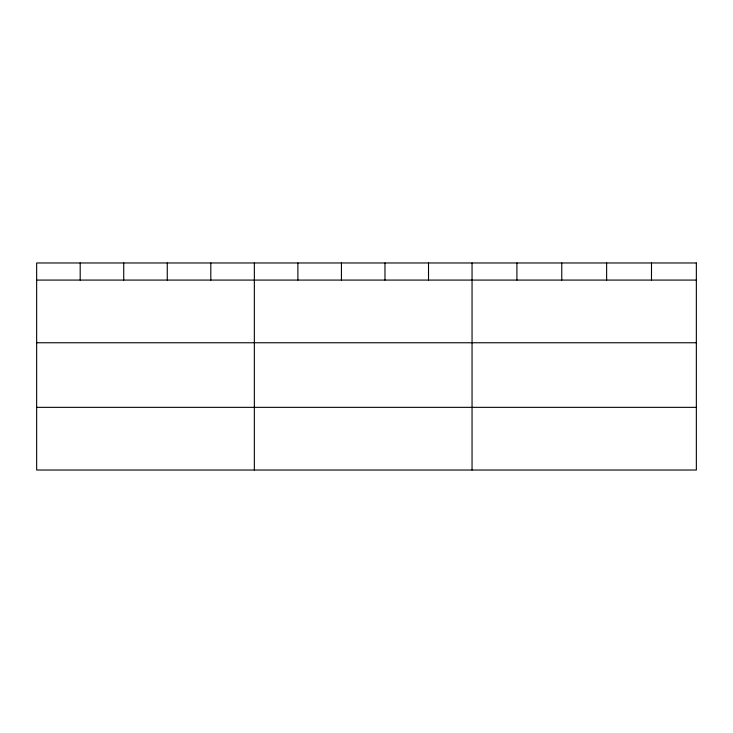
<?xml version="1.0" encoding="UTF-8"?>
<svg xmlns="http://www.w3.org/2000/svg" width="733" height="733" viewBox="0 0 733 733"><rect width="100%" height="100%" fill="white"/><g stroke="black" fill="none" stroke-linecap="round" stroke-linejoin="round"><path stroke-width="1.1" d="M36.65 280.079L696.35 280.079M36.65 342.76L696.35 342.76M36.65 407.346L696.35 407.346M651.49 262.973L651.49 280.079M606.631 262.973L606.631 280.079M561.771 262.973L561.771 280.079M516.912 262.973L516.912 280.079M472.052 262.973L472.052 470.027M428.512 262.973L428.512 280.079M384.972 262.973L384.972 280.079M341.431 262.973L341.431 280.079M297.891 262.973L297.891 280.079M254.351 262.973L254.351 470.027M210.811 262.973L210.811 280.079M167.271 262.973L167.271 280.079M123.73 262.973L123.73 280.079M80.19 262.973L80.19 280.079M696.35 262.973L36.65 262.973L36.65 470.027L696.35 470.027L696.35 262.973"/></g></svg>
